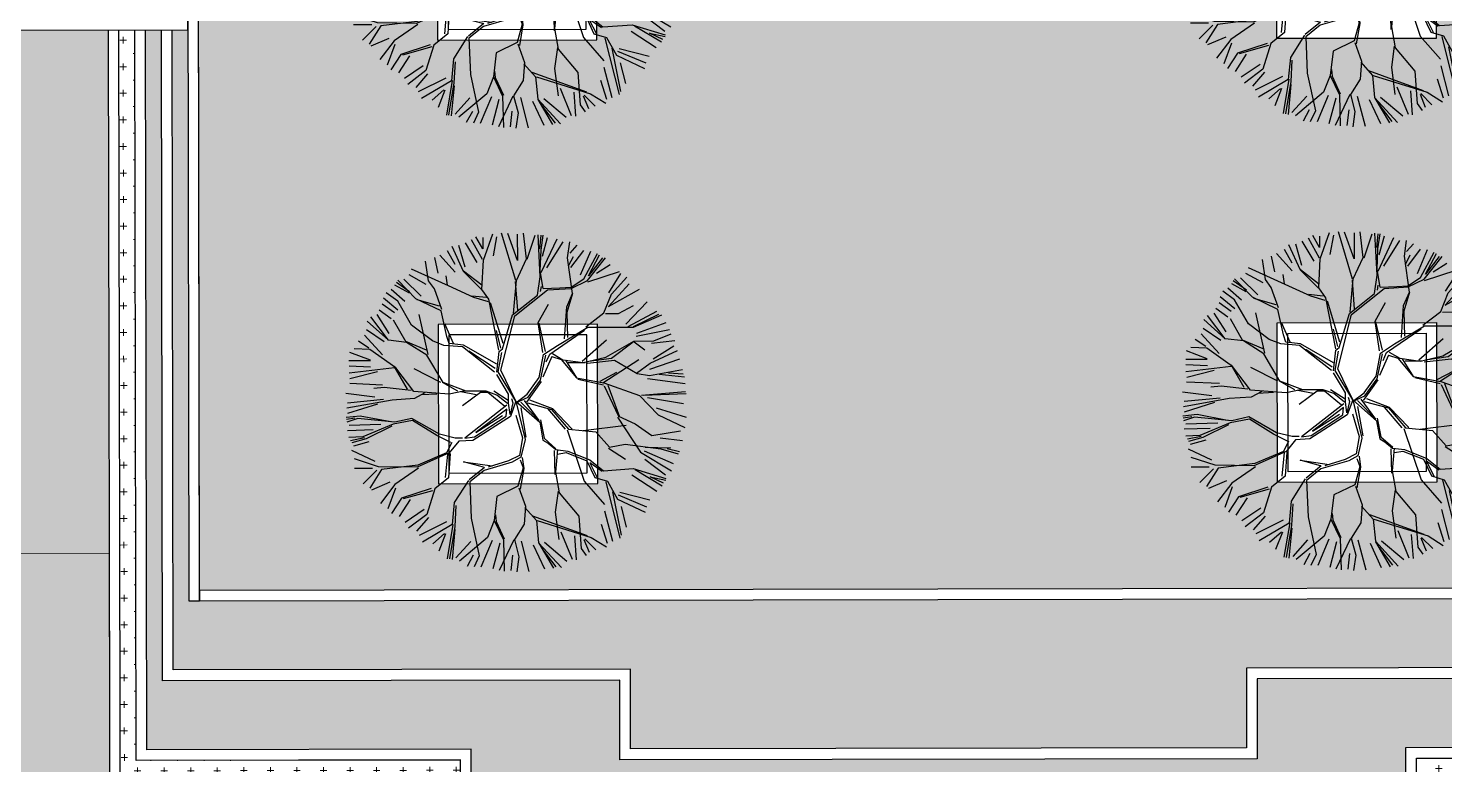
# Model space of a CAD drawing. Header units: millimetres. Extents: x -1030105 to 906887, y -616134 to 1220667.
# Drawn here: x 738341 to 765008, y -340361 to -326505 of the extents above; entities that cross this region are included whole.
import ezdxf

# ---------------------------------------------------------------- set-up
doc = ezdxf.new("R2010")
doc.units = ezdxf.units.MM
doc.header["$MEASUREMENT"] = 0
doc.linetypes.add('DASHEDX2', pattern=[38.1, 25.4, -12.7])
for name, color, linetype in [('211028 Xref-BEACH CLB$0$DA-LANS-TREE', 82, 'Continuous'), ('A-WALL-PATT', 7, 'Continuous'), ('DA-LANS-TREE', 7, 'Continuous'), ('DA-ROOF-OTLN', 6, 'DASHEDX2'), ('DA-WALL-LOW', 1, 'Continuous'), ('DA-WALL-PATT', 8, 'Continuous'), ('TMB-KHU B-XREF$0$Xref-LBC-Plot$0$DA-SITE-ROAD', 4, 'Continuous')]:
    doc.layers.add(name, color=color, linetype=linetype)
doc.layers.add('HATCH', color=8, linetype='Continuous', lineweight=5)
doc.layers.add('TMB-KHU B-XREF$0$GRASS', color=95, linetype='Continuous', lineweight=0, transparency=0.6)
pattern_1 = [(3e-39, (0, 3000), (250, 250), [125, -375]), (90, (62.5, 2937.5), (-250, 250), [125, -375])]

# ---------------------------------------------------------------- blocks, each defined once
blk = doc.blocks.new('211028 Xref-BEACH CLB$0$cay6')
at = {"color": 116, "true_color": 0x136734}
for p, q in [((-834, 2047), (-744, 1946)), ((-715, 1885), (-744, 2092)), ((-652, 2092), (-442, 1756)), ((-372, 1693), (-580, 2130)), ((-452, 2146), (-384, 1900)), ((-370, 1984), (-399, 2178)), ((-369, 2177), (-352, 1999)), ((-360, 1639), (-331, 2185)), ((-191, 1866), (-295, 2177)), ((-179, 1872), (-141, 2205)), ((-62, 1852), (62, 2201)), ((-62, 2192), (-62, 1852)), ((-41, 1589), (142, 2205)), ((207, 2159), (253, 1911)), ((380, 1853), (256, 2195)), ((387, 2002), (476, 2157)), ((387, 2148), (387, 2002)), ((390, 1864), (532, 2121)), ((618, 2082), (464, 1824)), ((618, 1766), (698, 2045)), ((637, 1707), (787, 2035)), ((-972, 1588), (-1206, 1882)), ((-1168, 1882), (-987, 1650)), ((-987, 1650), (-1131, 1921)), ((-925, 1609), (-1104, 1939)), ((-1011, 1967), (-879, 1656)), ((-920, 1978), (-754, 1758)), ((-733, 1787), (-790, 1902)), ((-780, 1419), (-715, 1885)), ((-360, 1716), (-370, 1984)), ((-49, 1592), (-179, 1872)), ((400, 1476), (380, 1853)), ((745, 1800), (845, 1977)), ((745, 1699), (946, 1922)), ((968, 1688), (1013, 1890)), ((1092, 1587), (1131, 1845)), ((-1404, 1677), (-1246, 1429)), ((-978, 1570), (-1389, 1704)), ((-1268, 1790), (-1089, 1678)), ((-399, 1484), (-360, 1716)), ((401, 1531), (637, 1711)), ((408, 1477), (637, 1707)), ((835, 1523), (1313, 1740)), ((1123, 1542), (1346, 1666)), ((-1244, 1250), (-1650, 1475)), ((-1514, 1545), (-1244, 1250)), ((-1283, 1410), (-1483, 1629)), ((-762, 1486), (-972, 1588)), ((-760, 1502), (-925, 1609)), ((-452, 1467), (-762, 1486)), ((-615, 1494), (-760, 1502)), ((-399, 1484), (-615, 1494)), ((-369, 1512), (-359, 1447)), ((-325, 1401), (-360, 1639)), ((-65, 1199), (-39, 1577)), ((-11, 1160), (-49, 1592)), ((308, 1347), (400, 1476)), ((503, 1371), (835, 1523)), ((846, 1530), (863, 1653)), ((921, 1216), (1016, 1484)), ((1016, 1484), (1092, 1587)), ((1191, 1387), (1414, 1609)), ((1260, 1355), (1493, 1596)), ((1339, 1447), (1510, 1569)), ((1341, 1426), (1531, 1532)), ((1402, 1319), (1581, 1475)), ((-1469, 1019), (-1750, 1310)), ((-1187, 1168), (-1283, 1410)), ((-780, 1419), (-705, 1172)), ((-703, 1245), (-780, 1419)), ((-28, 1130), (-452, 1467)), ((1, 1142), (-325, 1401)), ((124, 771), (286, 1302)), ((179, 686), (308, 1347)), ((314, 1312), (503, 1371)), ((342, 1369), (531, 1389)), ((930, 1197), (1260, 1355)), ((951, 1257), (1243, 1340)), ((1314, 1011), (1495, 1325)), ((1492, 1208), (1681, 1364)), ((1495, 1325), (1644, 1435)), ((-1571, 981), (-1940, 1141)), ((-1569, 988), (-1901, 1150)), ((-1502, 989), (-1872, 1190)), ((-1377, 1160), (-1569, 1264)), ((-1208, 1160), (-1377, 1160)), ((-952, 988), (-1187, 1168)), ((-705, 1172), (-713, 848)), ((-674, 829), (-703, 1245)), ((-333, 1042), (-467, 1284)), ((154, 426), (-28, 1130)), ((135, 703), (1, 1142)), ((857, 866), (930, 1197)), ((1101, 629), (1217, 1152)), ((1538, 1173), (1695, 1286)), ((1580, 1097), (1737, 1209)), ((1605, 906), (1760, 1150)), ((1615, 817), (1844, 1122)), ((-1604, 862), (-2040, 951)), ((-1614, 905), (-1994, 1040)), ((-975, 981), (-1571, 981)), ((-584, 746), (-975, 981)), ((-482, 633), (-932, 942)), ((-427, 666), (-342, 1036)), ((-391, 655), (-333, 1042)), ((153, 713), (210, 941)), ((771, 772), (884, 1027)), ((1044, 808), (1314, 1011)), ((1387, 790), (1549, 1076)), ((1615, 817), (1892, 1067)), ((1672, 794), (1903, 951)), ((-1806, 772), (-2108, 807)), ((-1826, 571), (-2095, 739)), ((-1835, 801), (-2062, 895)), ((-1574, 801), (-1835, 801)), ((-1578, 791), (-1719, 686)), ((-1211, 591), (-1574, 801)), ((-1283, 580), (-1567, 790)), ((-902, 541), (-1217, 816)), ((-401, 627), (-584, 746)), ((208, 503), (638, 751)), ((638, 751), (828, 771)), ((652, 730), (894, 749)), ((828, 771), (857, 866)), ((894, 749), (1044, 808)), ((1115, 620), (1379, 789)), ((1123, 687), (1390, 800)), ((1379, 789), (1615, 817)), ((1693, 626), (1929, 883)), ((1870, 716), (2005, 807)), ((-1782, 435), (-2174, 570)), ((-1786, 514), (-2140, 675)), ((-1170, 258), (-1637, 561)), ((-987, 541), (-1283, 580)), ((-916, 523), (-1211, 591)), ((-652, 560), (-916, 523)), ((-628, 563), (-828, 324)), ((-684, 554), (-828, 324)), ((-516, 639), (-652, 560)), ((-506, 600), (-628, 563)), ((-506, 600), (-390, 335)), ((-435, 532), (-482, 633)), ((-359, 295), (-428, 619)), ((-345, 328), (-401, 627)), ((178, 668), (135, 703)), ((189, 402), (142, 655)), ((208, 399), (178, 668)), ((228, 446), (569, 675)), ((237, 401), (652, 730)), ((906, 267), (1115, 620)), ((1520, 456), (1856, 696)), ((1851, 559), (2120, 660)), ((1856, 696), (2063, 705)), ((-1901, 371), (-2234, 333)), ((-2215, 371), (-2025, 381)), ((-1777, 352), (-2207, 428)), ((-1607, 382), (-1786, 514)), ((-1618, 381), (-1777, 352)), ((-1322, 552), (-1618, 381)), ((-1349, 391), (-1132, 278)), ((-970, 515), (-1322, 552)), ((-722, 525), (-943, 525)), ((-40, 21), (154, 426)), ((-40, 21), (189, 402)), ((55, 114), (207, 371)), ((934, 266), (1284, 445)), ((1289, 150), (1520, 456)), ((1369, 182), (1540, 478)), ((1539, 457), (2129, 390)), ((1759, 405), (2118, 315)), ((1849, 468), (2129, 480)), ((1851, 549), (2130, 549)), ((-1751, 313), (-2241, 248)), ((-1185, 258), (-1646, 95)), ((-1234, 229), (-1388, -182)), ((-1189, 219), (-1373, -174)), ((-828, 324), (-1185, 258)), ((-1179, 227), (-846, 304)), ((-181, 11), (-372, 278)), ((-199, 74), (-359, 295)), ((-187, 111), (-345, 328)), ((607, 152), (906, 267)), ((714, 154), (912, 266)), ((1323, 161), (1672, 201)), ((1672, 201), (1806, 190)), ((1692, 234), (2120, 256)), ((-2252, 113), (-1700, 94)), ((-1672, 97), (-2243, 142)), ((-1751, 68), (-2218, -11)), ((-1646, 95), (-1889, -157)), ((-218, 38), (-514, -75)), ((-40, 21), (-350, -253)), ((-341, -229), (-150, 29)), ((-103, 10), (-341, -229)), ((-39, -1), (-199, 74)), ((-39, -1), (-187, 111)), ((-40, 21), (-159, -476)), ((-40, 21), (32, -176)), ((19, 55), (0, 0)), ((55, -4), (55, 114)), ((59, 30), (247, 152)), ((68, -8), (206, 102)), ((106, -47), (326, 135)), ((206, 102), (346, 152)), ((326, 135), (420, 135)), ((346, 152), (639, 152)), ((420, 135), (656, -37)), ((475, 106), (675, 145)), ((639, 152), (827, 114)), ((827, 114), (1289, 150)), ((990, 116), (1190, 107)), ((1142, 132), (1278, 59)), ((1278, 59), (1567, 39)), ((1567, 39), (2159, -65)), ((1683, 46), (2151, 1)), ((1792, 77), (2173, 124)), ((-1862, -66), (-2254, -189)), ((-1889, -157), (-2234, -325)), ((-1373, -174), (-1589, -273)), ((-514, -75), (-771, -341)), ((-504, -85), (-725, -343)), ((-683, -343), (-454, -75)), ((-189, -1), (-504, -85)), ((-103, -66), (-170, -447)), ((-39, -161), (-123, -455)), ((0, 0), (36, -150)), ((32, -176), (520, -487)), ((36, -150), (55, -4)), ((77, -30), (625, -457)), ((78, -80), (482, -385)), ((88, -172), (78, -80)), ((500, -440), (88, -172)), ((482, -385), (134, -163)), ((1983, -163), (1587, -240)), ((1759, -12), (2151, -135)), ((2168, -183), (1983, -163)), ((-1589, -273), (-1806, -427)), ((-1359, -189), (-1659, -642)), ((-914, -361), (-1473, -292)), ((-725, -343), (-1077, -380)), ((-704, -351), (-927, -1019)), ((-359, -219), (-406, -461)), ((-350, -253), (-391, -487)), ((952, -407), (1313, -199)), ((989, -424), (1304, -228)), ((1304, -228), (1555, -274)), ((1313, -199), (1533, -248)), ((1533, -248), (2016, -201)), ((1555, -274), (1949, -438)), ((1904, -460), (1569, -296)), ((1716, -280), (2130, -291)), ((1815, -347), (2150, -358)), ((2016, -201), (2159, -249)), ((2165, -210), (2053, -192)), ((-1915, -458), (-2206, -491)), ((-1806, -427), (-2177, -368)), ((-1460, -540), (-1923, -601)), ((-1255, -579), (-1460, -540)), ((-1077, -380), (-1255, -579)), ((-406, -461), (-560, -597)), ((-457, -524), (-558, -608)), ((-391, -487), (-457, -524)), ((-159, -476), (-104, -705)), ((-123, -455), (-85, -683)), ((625, -457), (500, -440)), ((520, -487), (704, -497)), ((656, -456), (749, -456)), ((704, -497), (827, -648)), ((749, -456), (952, -407)), ((796, -514), (863, -648)), ((807, -513), (989, -424)), ((1871, -501), (2074, -557)), ((2090, -512), (1904, -460)), ((2110, -484), (1931, -446)), ((1949, -438), (2131, -447)), ((-2006, -598), (-2167, -635)), ((-1923, -601), (-2148, -664)), ((-1706, -624), (-2085, -792)), ((-1659, -642), (-2062, -885)), ((-1719, -580), (-2053, -589)), ((-1716, -735), (-1983, -937)), ((-1243, -589), (-1464, -732)), ((-712, -627), (-1001, -743)), ((-692, -647), (-960, -753)), ((-558, -608), (-712, -627)), ((-581, -666), (-692, -647)), ((-580, -607), (-551, -901)), ((-549, -932), (-541, -618)), ((-122, -712), (-140, -854)), ((-104, -705), (11, -772)), ((-85, -683), (58, -754)), ((818, -656), (838, -971)), ((827, -648), (1246, -835)), ((877, -970), (848, -664)), ((863, -648), (1235, -806)), ((1749, -826), (2061, -724)), ((1793, -759), (2095, -615)), ((-1561, -856), (-1987, -987)), ((-1939, -1084), (-1589, -874)), ((-1177, -883), (-1561, -856)), ((-1001, -743), (-1177, -883)), ((-1160, -895), (-998, -780)), ((-998, -780), (-1094, -971)), ((-960, -753), (-1063, -970)), ((-551, -901), (-599, -1170)), ((-140, -854), (-93, -1121)), ((-93, -741), (-131, -845)), ((-131, -845), (-65, -1082)), ((11, -772), (375, -876)), ((58, -754), (322, -835)), ((644, -764), (268, -817)), ((370, -837), (569, -998)), ((375, -876), (563, -1026)), ((382, -836), (644, -764)), ((1227, -848), (1535, -1059)), ((1235, -806), (1709, -864)), ((1246, -835), (1749, -826)), ((1709, -864), (1861, -1103)), ((1770, -872), (1948, -1050)), ((1826, -849), (2061, -849)), ((-1785, -966), (-1987, -1007)), ((-1958, -1046), (-1785, -966)), ((-1547, -939), (-1872, -1150)), ((-1206, -1027), (-1389, -1760)), ((-1228, -1019), (-1357, -1252)), ((-1063, -970), (-1228, -1019)), ((-927, -1019), (-1190, -1322)), ((-75, -1102), (-161, -1344)), ((-65, -1082), (208, -1215)), ((563, -1026), (543, -1498)), ((580, -1006), (763, -1294)), ((838, -971), (1017, -1114)), ((1535, -1059), (1722, -1303)), ((1603, -1029), (1839, -1129)), ((-1390, -1162), (-1781, -1263)), ((-1368, -1196), (-1737, -1352)), ((-1357, -1252), (-1719, -1424)), ((-1293, -1160), (-1407, -1722)), ((-599, -1170), (-854, -1475)), ((-588, -1150), (-550, -1423)), ((208, -1215), (246, -1529)), ((1017, -1114), (1122, -1447)), ((1046, -1139), (1428, -1245)), ((1065, -1112), (1448, -1236)), ((1336, -1252), (1481, -1475)), ((1448, -1236), (1579, -1435)), ((1527, -1106), (1627, -1375)), ((-1404, -1351), (-1471, -1619)), ((-1191, -1407), (-1292, -1798)), ((-968, -1730), (-258, -1472)), ((-550, -1423), (-596, -1778)), ((-152, -1359), (-304, -1531)), ((-161, -1344), (-143, -1577)), ((230, -1454), (221, -1539)), ((742, -1331), (759, -1607)), ((763, -1294), (790, -1580)), ((1122, -1447), (1360, -1626)), ((1157, -1384), (1403, -1550)), ((-1145, -1576), (-1223, -1823)), ((-314, -1529), (-1016, -1750)), ((-854, -1475), (-883, -1894)), ((-304, -1531), (-331, -1818)), ((-143, -1577), (-17, -1777)), ((221, -1539), (116, -1768)), ((246, -1529), (126, -1781)), ((246, -1529), (332, -1748)), ((543, -1498), (439, -1987)), ((789, -2036), (751, -1645)), ((759, -1607), (829, -2025)), ((782, -1577), (857, -2024)), ((790, -1580), (1179, -1808)), ((866, -1543), (1222, -1720)), ((1100, -1487), (1256, -1666)), ((-1016, -1750), (-1214, -1874)), ((-933, -1768), (-1077, -1912)), ((-922, -1776), (-990, -1942)), ((-799, -1730), (-821, -2043)), ((-622, -1678), (-766, -2033)), ((-409, -1812), (-699, -2056)), ((-331, -1818), (-627, -2141)), ((-333, -1824), (-524, -2148)), ((-105, -1799), (-206, -2190)), ((-17, -1777), (-75, -1999)), ((-8, -1779), (182, -2178)), ((126, -1781), (115, -2186)), ((174, -1823), (263, -2156)), ((272, -1790), (418, -2133)), ((332, -1748), (697, -2054)), ((551, -1799), (743, -2012)), ((877, -1699), (966, -1924)), ((890, -1697), (1043, -1831)), ((-883, -1894), (-949, -1987)), ((-559, -2130), (-380, -1893)), ((-262, -1844), (-408, -2157)), ((-75, -1999), (-47, -2196)), ((6, -1977), (29, -2179)), ((439, -1987), (506, -2130)), ((519, -1977), (599, -2123))]:
    blk.add_line(p, q, dxfattribs=at)
blk = doc.blocks.new('POND L2')
h = blk.add_hatch()
h.set_pattern_fill('DASH', color=153, scale=2000, angle=180)
h.set_pattern_definition([(180, (0, 3000), (-250, -250), [250, -250])])
h.paths.add_polyline_path([(-8812385, -155095), (-8812385, -152095), (-8809385, -152095), (-8809385, -155095)])
h.paths.add_polyline_path([(-8796585, -155095), (-8796585, -152095), (-8793585, -152095), (-8793585, -155095)])
h.paths.add_polyline_path([(-8796585, -163445), (-8796585, -160445), (-8793585, -160445), (-8793585, -163445)])
h.paths.add_polyline_path([(-8812385, -163445), (-8812385, -160445), (-8809385, -160445), (-8809385, -163445)])
h.paths.add_polyline_path([(-8816885, -141795), (-8813585, -141795), (-8813585, -150095), (-8792385, -150095), (-8792385, -141795), (-8789085, -141795), (-8789085, -165445), (-8816885, -165445)])
at = {"layer": 'TMB-KHU B-XREF$0$GRASS', "transparency": 33554687}
h = blk.add_hatch(dxfattribs=at)
h.set_pattern_fill('CROSS', color=256, scale=1000)
h.set_pattern_definition(pattern_1)
h.paths.add_polyline_path([(-8806975, -170145), (-8811975, -170145), (-8811975, -168645), (-8818085, -168645), (-8818085, -154895), (-8818385, -154895), (-8818385, -171040), (-8814375, -171040), (-8814375, -172540), (-8809375, -172540), (-8809375, -174040), (-8805975, -174040), (-8805975, -171645), (-8806975, -171645)])
h = blk.add_hatch(dxfattribs=at)
h.set_pattern_fill('CROSS', color=256, scale=1000)
h.set_pattern_definition(pattern_1)
h.paths.add_polyline_path([(-8799175, -169940), (-8794175, -169940), (-8794175, -168440), (-8788085, -168440), (-8788085, -154895), (-8788385, -154895), (-8788385, -167145), (-8796975, -167145), (-8796975, -168645), (-8808975, -168645), (-8808975, -167145), (-8817585, -167145), (-8817585, -154895), (-8817885, -154895), (-8817885, -168440), (-8811775, -168440), (-8811775, -169940), (-8806775, -169940), (-8806775, -171440), (-8799175, -171440)])
h = blk.add_hatch(dxfattribs=at)
h.set_pattern_fill('CROSS', color=256, scale=1000)
h.set_pattern_definition(pattern_1)
h.paths.add_polyline_path([(-8797175, -166940), (-8788585, -166940), (-8788585, -154895), (-8788885, -154895), (-8788885, -165640), (-8789085, -165640), (-8816885, -165640), (-8817085, -165640), (-8817085, -154895), (-8817385, -154895), (-8817385, -166940), (-8808775, -166940), (-8808775, -168440), (-8797175, -168440)])
h = blk.add_hatch(dxfattribs=at)
h.set_pattern_fill('CROSS', color=256, scale=1000)
h.set_pattern_definition(pattern_1)
h.paths.add_polyline_path([(-8791575, -171040), (-8787585, -171040), (-8787585, -154895), (-8787885, -154895), (-8787885, -168645), (-8793975, -168645), (-8793975, -170145), (-8798975, -170145), (-8798975, -171645), (-8799975, -171645), (-8799975, -174040), (-8796575, -174040), (-8796575, -172540), (-8791575, -172540)])
for points in [[(-8829685, -154895), (-8817085, -154895), (-8817085, -141795), (-8829685, -141795)], [(-8817085, -165640), (-8816885, -165640), (-8816885, -141795), (-8817085, -141795)], [(-8812385, -155095), (-8809385, -155095), (-8809385, -152095), (-8812385, -152095)], [(-8793585, -155095), (-8796585, -155095), (-8796585, -152095), (-8793585, -152095)], [(-8812185, -154895), (-8809585, -154895), (-8809585, -152295), (-8812185, -152295)], [(-8812385, -163445), (-8809385, -163445), (-8809385, -160445), (-8812385, -160445)], [(-8793585, -163445), (-8796585, -163445), (-8796585, -160445), (-8793585, -160445)], [(-8812185, -163245), (-8809585, -163245), (-8809585, -160645), (-8812185, -160645)], [(-8793785, -163245), (-8796385, -163245), (-8796385, -160645), (-8793785, -160645)]]:
    blk.add_lwpolyline(points, close=True)
at = {"linetype": 'ByBlock'}
blk.add_lwpolyline([(-8816885, -165640), (-8789085, -165640), (-8789085, -165445), (-8816885, -165445)], close=True, dxfattribs=at)
at = {"layer": 'HATCH'}
blk.add_lwpolyline([(-8816885, -141795), (-8813585, -141795), (-8813585, -150095), (-8792385, -150095), (-8792385, -141795), (-8789085, -141795), (-8789085, -165445), (-8816885, -165445)], close=True, dxfattribs=at)
at = {"layer": 'TMB-KHU B-XREF$0$Xref-LBC-Plot$0$DA-SITE-ROAD', "color": 251, "ltscale": 0.5}
blk.add_lwpolyline([(-8818585, -154895), (-8818585, -171045), (-8819724, -172866, 0.310508), (-8819675, -173998), (-8818803, -175155, 0.141374), (-8818359, -175488)], format="xyb", dxfattribs=at)
for points in [[(-8805975, -174040), (-8809375, -174040), (-8809375, -172540), (-8814375, -172540), (-8814375, -171040), (-8818385, -171040), (-8818385, -154895)], [(-8798975, -171645), (-8806975, -171645), (-8806975, -170145), (-8811975, -170145), (-8811975, -168645), (-8818085, -168645), (-8818085, -154895)], [(-8798975, -171640), (-8806975, -171640), (-8806975, -170140), (-8811975, -170140), (-8811975, -168640), (-8818085, -168640), (-8818085, -154895)], [(-8799175, -171440), (-8806775, -171440), (-8806775, -169940), (-8811775, -169940), (-8811775, -168440), (-8817885, -168440), (-8817885, -154895)], [(-8788385, -154895), (-8788385, -167145), (-8796975, -167145), (-8796975, -168645), (-8808975, -168645), (-8808975, -167145), (-8817585, -167145), (-8817585, -154895)], [(-8788585, -154895), (-8788585, -166940), (-8797175, -166940), (-8797175, -168440), (-8808775, -168440), (-8808775, -166940), (-8817385, -166940), (-8817385, -154895)], [(-8799975, -174040), (-8796575, -174040), (-8796575, -172540), (-8791575, -172540), (-8791575, -171040), (-8787585, -171040), (-8787585, -154895)], [(-8799175, -171440), (-8799175, -169940), (-8794175, -169940), (-8794175, -168440), (-8788085, -168440), (-8788085, -154895)], [(-8798975, -171645), (-8798975, -170145), (-8793975, -170145), (-8793975, -168645), (-8787885, -168645), (-8787885, -154895)], [(-8798975, -171640), (-8798975, -170140), (-8793975, -170140), (-8793975, -168640), (-8787885, -168640), (-8787885, -154895)]]:
    blk.add_lwpolyline(points, dxfattribs=at)
at = {"layer": '211028 Xref-BEACH CLB$0$DA-LANS-TREE', "xscale": -1.44816975249408, "yscale": 1.448169752494081, "zscale": 1.44816975249408}
for p in [(-8810980, -153575), (-8795225, -153575), (-8810980, -161925), (-8795225, -161925)]:
    blk.add_blockref('211028 Xref-BEACH CLB$0$cay6', p, dxfattribs=at)
blk = doc.blocks.new('Roof 3F')
at = {"layer": 'A-WALL-PATT'}
h = blk.add_hatch(color=255, dxfattribs=at)
h.dxf.hatch_style = 1
h.paths.add_polyline_path([(-9090967, -162990), (-9129467, -162990), (-9129467, -126446), (-8995967, -126446), (-8995967, -193271), (-9026592, -193271), (-9026592, -146746), (-9046192, -146746), (-9046192, -155095), (-9071392, -155095), (-9071392, -146746), (-9090967, -146746)])
at = {"layer": 'DA-WALL-LOW'}
blk.add_lwpolyline([(-9090967, -162990), (-9129467, -162990), (-9129467, -126446), (-8995967, -126446), (-8995967, -193271), (-9026592, -193271), (-9026592, -146746), (-9046192, -146746), (-9046192, -155095), (-9071392, -155095), (-9071392, -146746), (-9090967, -146746)], close=True, dxfattribs=at)
blk = doc.blocks.new('111111')
at = {"layer": 'DA-WALL-PATT', "extrusion": (2.64323e-09, 1.16836e-09, 1), "xscale": 0.001136690655233559, "yscale": 0.001136690655233559, "zscale": 0.001136690655233559, "rotation": 47.67388863394415}
blk.add_blockref('POND L2', (486773.452, 1175211.215, 0.003), dxfattribs=at)
at = {"layer": 'HATCH', "color": 255, "extrusion": (2.64323e-09, 1.16836e-09, 1), "xscale": 0.001136690655233559, "yscale": 0.001136690655233559, "zscale": 0.001136690655233559, "rotation": 47.67388863394415}
blk.add_blockref('Roof 3F', (486966.725, 1175428.486, 0.003), dxfattribs=at)

msp = doc.modelspace()

# ---------------------------------------------------------------- hatches: boundary and pattern name
at = {"true_color": 0x595959, "extrusion": (2.62042e-09, 1.26379e-08, 1)}
h = msp.add_hatch(dxfattribs=at)
h.set_pattern_fill('ANSI31', color=251, scale=60, angle=45.0985309)
h.set_pattern_definition([(90.098531, (-8451435.92, -12534165.47), (-190.4997183, -0.3276006), [])])
h.paths.add_polyline_path([(792599.694, -344159.666), (792619.984, -355958.218), (817521.219, -355915.395), (817500.929, -344116.844)])
h.paths.add_polyline_path([(718288.784, -308033.305), (706938.822, -308052.81), (706934.868, -305753.153), (692134.916, -305778.6), (685505.783, -305789.768), (685514.211, -310690.283), (707444.178, -310652.57), (707459.483, -319551.925), (718308.561, -319533.268)])
at = {"layer": 'DA-LANS-TREE', "true_color": 0xe8d896}
h = msp.add_hatch(dxfattribs=at)
h.set_pattern_fill('AR-B88', color=41, scale=60, angle=0.0985309)
h.set_pattern_definition([(0.09853093, (-1184316855.14, -434748462.97), (-0.82545039, 479.99929024), []), (90.09853093, (-1184316855.14, -434748462.97), (-240.825095507, 479.586565047), [480, -480])])
edge = h.paths.add_edge_path()
edge.add_line((736991.834, -289973.689), (736951.253, -266376.105))
edge.add_line((736951.253, -266376.105), (726321.359, -266394.385))
edge.add_line((726321.359, -266394.385), (726346.794, -269516.929))
edge.add_arc((721347.325, -269589.783), 5000, -89.8344425, 0.8348764, ccw=False)
edge.add_line((721361.772, -274589.762), (688771.55, -274683.933))
edge.add_arc((688806.224, -286683.883), 12000, 90.1655575, 146.6075462)
edge.add_line((678787.18, -280079.433), (678869.081, -335251.316))
edge.add_line((678869.081, -335251.316), (679406.891, -335511.73))
edge.add_line((679406.891, -335511.73), (680105.029, -336876.96))
edge.add_line((680105.029, -336876.96), (680542.621, -337784.735))
edge.add_line((680542.621, -337784.735), (680904.876, -338393.357))
edge.add_line((680904.876, -338393.357), (685153.222, -341235.635))
edge.add_line((685153.222, -341235.635), (686006.214, -341806.314))
edge.add_line((686006.214, -341806.314), (686586.077, -342579.098))
edge.add_line((686586.077, -342579.098), (687121.148, -343669.273))
edge.add_line((687121.148, -343669.273), (687430.287, -344884.54))
edge.add_line((687430.287, -344884.54), (688072.34, -343812.227))
edge.add_line((688072.34, -343812.227), (690173.155, -342149.804))
edge.add_line((690173.155, -342149.804), (692661.738, -340839.532))
edge.add_line((692661.738, -340839.532), (695243.711, -339827.64))
edge.add_line((695243.711, -339827.64), (698246.965, -339050.438))
edge.add_line((698246.965, -339050.438), (700358.925, -338737.684))
edge.add_line((700358.925, -338737.684), (703334.67, -338609.712))
edge.add_line((703334.67, -338609.712), (705382.528, -338731.573))
edge.add_line((705382.528, -338731.573), (708184.429, -339178.98))
edge.add_line((708184.429, -339178.98), (710796.677, -339909.132))
edge.add_line((710796.677, -339909.132), (712299.351, -340475.462))
edge.add_line((712299.351, -340475.462), (714645.964, -341529.167))
edge.add_line((714645.964, -341529.167), (716440.48, -342633.113))
edge.add_line((716440.48, -342633.113), (718027.915, -343870.744))
edge.add_line((718027.915, -343870.744), (719178.571, -344961.218))
edge.add_line((719178.571, -344961.218), (720432.404, -346395.961))
edge.add_line((720432.404, -346395.961), (721270.898, -347548.933))
edge.add_line((721270.898, -347548.933), (721456.874, -347860.093))
edge.add_line((721456.874, -347860.093), (724425.09, -348168.59))
edge.add_line((724425.09, -348168.59), (726577.324, -348834.343))
edge.add_line((726577.324, -348834.343), (729388.226, -349624.529))
edge.add_line((729388.226, -349624.529), (734655.003, -351710.759))
edge.add_line((734655.003, -351710.759), (741835.263, -354499.545))
edge.add_line((741835.263, -354499.545), (750274.751, -357771.76))
edge.add_line((750274.751, -357771.76), (757907.3, -359424.102))
edge.add_line((757907.3, -359424.102), (762300.184, -359773.13))
edge.add_line((762300.184, -359773.13), (771015.939, -358643.752))
edge.add_line((771015.939, -358643.752), (778218.883, -359042.761))
edge.add_line((778218.883, -359042.761), (778784.174, -359458.815))
edge.add_line((778784.174, -359458.815), (779100.832, -360016.177))
edge.add_line((779100.832, -360016.177), (779183.126, -360764.002))
edge.add_line((779183.126, -360764.002), (780065.374, -360678.358))
edge.add_line((780065.374, -360678.358), (782618.995, -360829.954))
edge.add_line((782618.995, -360829.954), (785291.916, -361438.735))
edge.add_line((785291.916, -361438.735), (786867.857, -362031.683))
edge.add_line((786867.857, -362031.683), (788563.906, -362891.68))
edge.add_line((788563.906, -362891.68), (789409.622, -363432.531))
edge.add_line((789409.622, -363432.531), (789970.739, -363692.349))
edge.add_line((789970.739, -363692.349), (790972.135, -364038.628))
edge.add_line((790972.135, -364038.628), (792584.591, -364342.394))
edge.add_line((792584.591, -364342.394), (793431.265, -364383))
edge.add_line((793431.265, -364383), (794615.656, -364301.84))
edge.add_line((794615.656, -364301.84), (795649.602, -364101.524))
edge.add_line((795649.602, -364101.524), (796437.589, -363865.311))
edge.add_line((796437.589, -363865.311), (797880.737, -363407.754))
edge.add_line((797880.737, -363407.754), (799064.27, -363185.393))
edge.add_line((799064.27, -363185.393), (799978.106, -363094.189))
edge.add_line((799978.106, -363094.189), (800958.977, -363072.759))
edge.add_line((800958.977, -363072.759), (801898.889, -363132.588))
edge.add_line((801898.889, -363132.588), (803328.52, -363349.858))
edge.add_line((803328.52, -363349.858), (805271.21, -363949.703))
edge.add_line((805271.21, -363949.703), (806993.574, -364818.345))
edge.add_line((806993.574, -364818.345), (807595.088, -365236.049))
edge.add_line((807595.088, -365236.049), (807685.041, -365258.614))
edge.add_line((807685.041, -365258.614), (807843.24, -365278.886))
edge.add_line((807843.24, -365278.886), (808612.631, -365258.311))
edge.add_line((808612.631, -365258.311), (808688.019, -365244.318))
edge.add_line((808688.019, -365244.318), (809626.765, -364875.492))
edge.add_line((809626.765, -364875.492), (809929.113, -364669.27))
edge.add_line((809929.113, -364669.27), (810415.261, -364179.677))
edge.add_line((810415.261, -364179.677), (813822.669, -360247.549))
edge.add_line((813822.669, -360247.549), (814282.5, -359532.207))
edge.add_line((814282.5, -359532.207), (815057.289, -358766.932))
edge.add_line((815057.289, -358766.932), (815853.697, -358134.425))
edge.add_line((815853.697, -358134.425), (817190.496, -357431.465))
edge.add_line((817190.496, -357431.465), (817724.968, -357258.559))
edge.add_line((817724.968, -357258.559), (817725.607, -356118.728))
edge.add_line((817725.607, -356118.728), (788406.293, -356169.161))
edge.add_line((788406.293, -356169.161), (788371.568, -336295.078))
edge.add_line((788371.568, -336295.078), (771062.986, -336324.844))
edge.add_line((771062.986, -336324.844), (771073.838, -342634.246))
edge.add_line((771073.838, -342634.246), (772141.243, -344335.577))
edge.add_line((772141.243, -344335.577), (772350.627, -344804.997))
edge.add_line((772350.627, -344804.997), (772332.36, -345241.24))
edge.add_line((772332.36, -345241.24), (772167.5, -345580.913))
edge.add_line((772167.5, -345580.913), (771221.449, -346841.168))
edge.add_line((771221.449, -346841.168), (770853.306, -347103.234))
edge.add_line((770853.306, -347103.234), (762156.098, -350685.607))
edge.add_line((762156.098, -350685.607), (761579.037, -350546.45))
edge.add_line((761579.037, -350546.45), (759967.615, -349547.109))
edge.add_line((759967.615, -349547.109), (759622.347, -349184.473))
edge.add_line((759622.347, -349184.473), (759496.158, -348701.006))
edge.add_line((759496.158, -348701.006), (759490.906, -345647.967))
edge.add_line((759490.906, -345647.967), (758487.622, -345655.898))
edge.add_line((758487.622, -345655.898), (758495.39, -348255.889))
edge.add_line((758495.39, -348255.889), (752495.399, -348266.208))
edge.add_line((752495.399, -348266.208), (752491.272, -345866.212))
edge.add_line((752491.272, -345866.212), (751487.977, -345867.937))
edge.add_line((751487.977, -345867.937), (751484.122, -348870.153))
edge.add_line((751484.122, -348870.153), (751332.504, -349312.977))
edge.add_line((751332.504, -349312.977), (751027.626, -349562.485))
edge.add_line((751027.626, -349562.485), (749238.569, -350684.93))
edge.add_line((749238.569, -350684.93), (748659.345, -350633.603))
edge.add_line((748659.345, -350633.603), (739953.778, -347088.955))
edge.add_line((739953.778, -347088.955), (739688.496, -346831.548))
edge.add_line((739688.496, -346831.548), (738608.143, -345396.227))
edge.add_line((738608.143, -345396.227), (738614.183, -344815.394))
edge.add_line((738614.183, -344815.394), (738740.423, -344508.405))
edge.add_line((738740.423, -344508.405), (739873.884, -342687.908))
edge.add_line((739873.884, -342687.908), (739863.032, -336378.497))
edge.add_line((739863.032, -336378.497), (688859.32, -336467.369))
edge.add_line((688859.32, -336467.369), (687779.081, -336298.478))
edge.add_line((687779.081, -336298.478), (687012.572, -335944.297))
edge.add_line((687012.572, -335944.297), (686500.849, -335558.979))
edge.add_line((686500.849, -335558.979), (686050.538, -335063.812))
edge.add_line((686050.538, -335063.812), (685644.767, -334365.916))
edge.add_line((685644.767, -334365.916), (685488.654, -333810.516))
edge.add_line((685488.654, -333810.516), (685353.211, -332973.488))
edge.add_line((685353.211, -332973.488), (685306.464, -305790.103))
edge.add_line((685306.464, -305790.103), (685305.698, -305790.105))
edge.add_line((685305.698, -305790.105), (685288.242, -295639.514))
edge.add_line((685288.242, -295639.514), (685288.464, -295323.21))
edge.add_arc((689288.458, -295316.331), 4000, 90.0985309, 180.0985309, ccw=False)
edge.add_line((689281.58, -291316.337), (715841.54, -291270.662))
edge.add_arc((715848.419, -295270.656), 4000, 17.4472278, 90.0985309, ccw=False)
edge.add_line((719664.393, -294071.347), (736998.829, -294041.961))
edge.add_line((736998.829, -294041.961), (736991.834, -289973.689))
edge = h.paths.add_edge_path(flags=16)
edge.add_line((726545.888, -284241.362), (691479.909, -284301.665))
edge.add_arc((691478.189, -283301.666), 1000, 159.3264908, 270.0985309, ccw=False)
edge.add_arc((692413.797, -283654.708), 2000, 96.9187279, 159.3264908, ccw=False)
edge.add_line((692172.874, -281669.272), (725588.384, -281558.68))
edge.add_arc((725595.844, -283558.666), 2000, 18.4998679, 90.2136953, ccw=False)
edge.add_arc((726544.168, -283241.363), 1000, -89.9014691, 18.4998679, ccw=False)
at = {"layer": 'TMB-KHU B-XREF$0$GRASS', "true_color": 0x3d6827}
h = msp.add_hatch(dxfattribs=at)
h.set_pattern_fill('CROSS', color=79, scale=1150, angle=0.0985309)
h.set_pattern_definition([(0.09853093, (-1184316855.14, -434748462.97), (287.005164496, 287.99398527), [143.75, -431.25]), (90.09853093, (-1184316783.14, -434748534.72), (-287.99398527, 287.005164496), [143.75, -431.25])])
h.paths.add_polyline_path([(739863.032, -336378.497), (739846.104, -326536.258), (728746.121, -326555.349), (728727.215, -315555.858), (723252.227, -315565.274), (723279.911, -331661.516), (685351.067, -331726.751), (685353.211, -332973.488), (685488.654, -333810.516), (685644.767, -334365.916), (686050.538, -335063.812), (686500.849, -335558.979), (687012.572, -335944.297), (687779.081, -336298.478), (688859.32, -336467.369)])

# ---------------------------------------------------------------- linework, layer by layer
at = {"layer": 'TMB-KHU B-XREF$0$GRASS', "color": 79, "true_color": 0x3d6827}
msp.add_lwpolyline([(688859.32, -336467.369), (739863.032, -336378.497), (739873.884, -342687.908)], dxfattribs=at)

# ---------------------------------------------------------------- block references
at = {"layer": 'DA-ROOF-OTLN', "color": 66, "true_color": 0x5d8311, "extrusion": (1.65066e-06, -3.71319e-07, 1), "xscale": 879.746829444427, "yscale": 879.746829444427, "zscale": 879.746829444427, "rotation": 312.4246562402255}
msp.add_blockref('111111', (-1042519697.34, -381528433.055, 4.593), dxfattribs=at)

doc.saveas('drawing.dxf')
